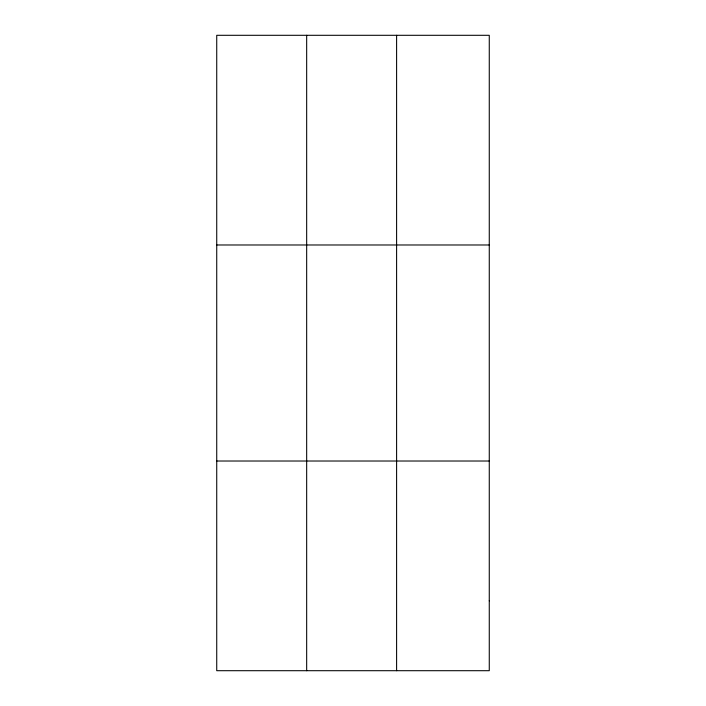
<?xml version="1.0" encoding="UTF-8"?>
<svg xmlns="http://www.w3.org/2000/svg" width="706" height="706" viewBox="0 0 706 706"><rect width="100%" height="100%" fill="white"/><g stroke="black" fill="none" stroke-linecap="round" stroke-linejoin="round"><path stroke-width="1.06" d="M306.669 35.3L306.669 670.7M396.604 35.3L396.604 670.7M216.733 244.982L489.267 244.982M216.733 461.018L489.267 461.018M489.267 600.806L489.267 670.7L216.733 670.7L216.733 35.3L489.267 35.3L489.267 600.806"/></g></svg>
